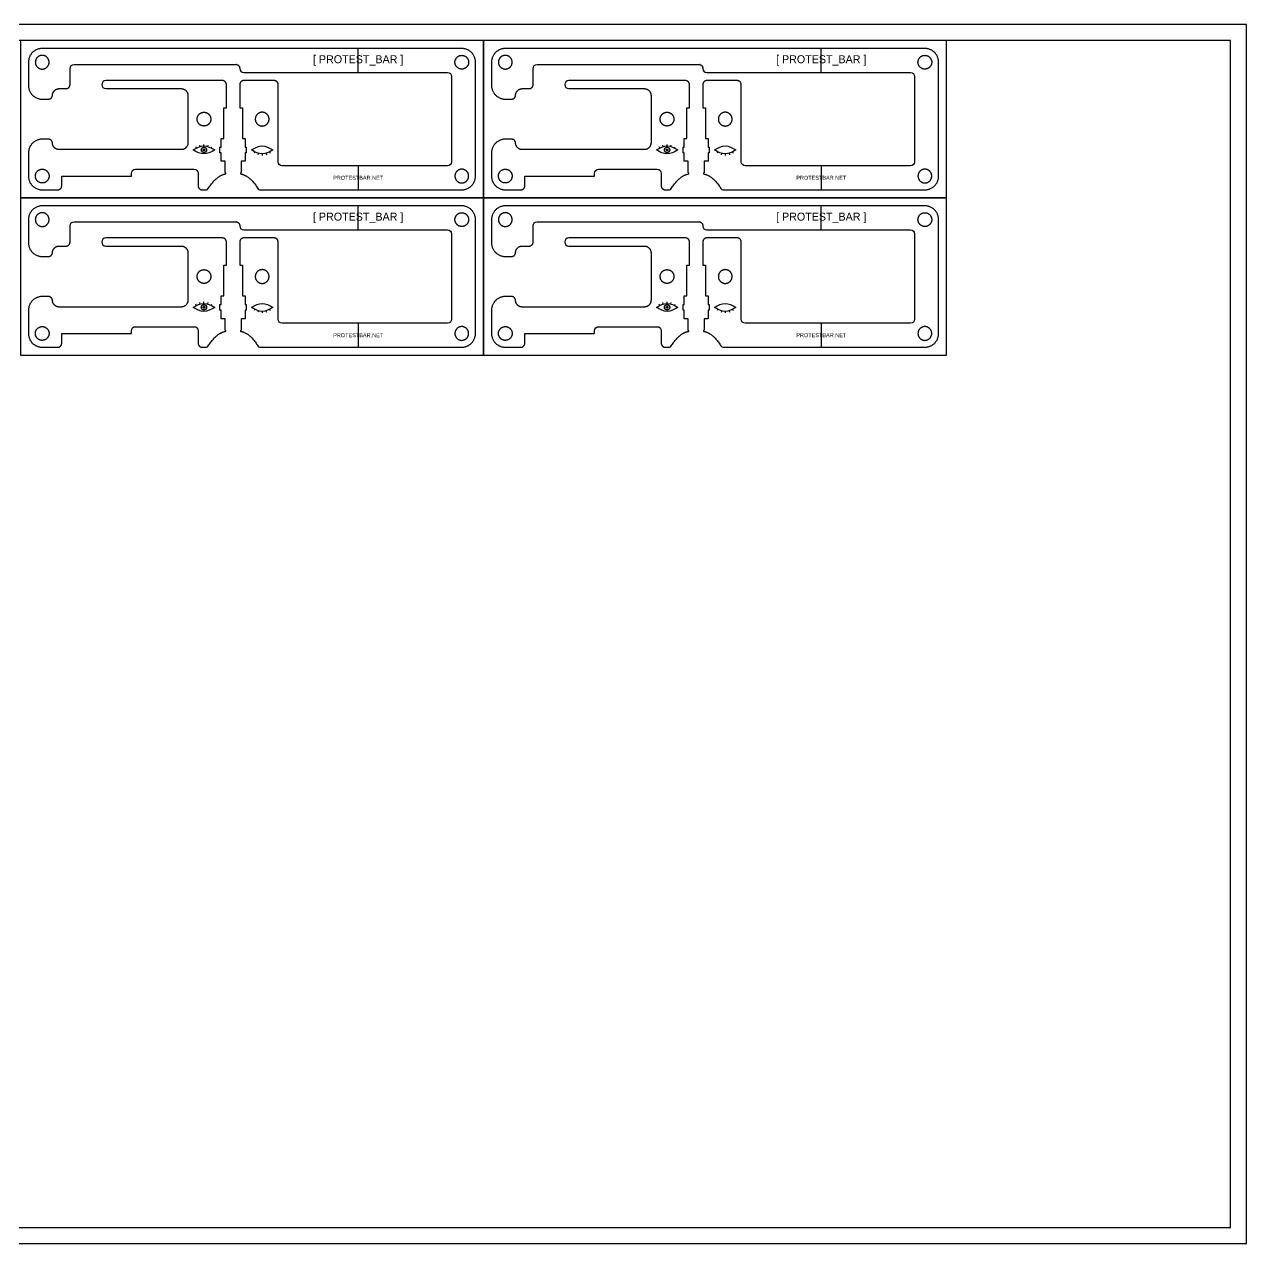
# Model space of a CAD drawing. Header units: millimetres. Extents: x 239 to 3341, y -97 to 676.
# Drawn here: x 594.2 to 1052.4, y 49.7 to 506.7 of the extents above; entities that cross this region are included whole.
import ezdxf

# ---------------------------------------------------------------- set-up
doc = ezdxf.new("R2010")
doc.units = ezdxf.units.MM
doc.layers.add('Default', color=7, linetype='Continuous')
doc.layers.add('ESP', color=7, linetype='Continuous')

msp = doc.modelspace()

# ---------------------------------------------------------------- linework, layer by layer
at = {"color": 3}
for p, q in [((658.74, 460.31), (658.47, 460.84)), ((660.06, 460.88), (659.88, 461.44)), ((661.48, 461.13), (661.48, 461.72)), ((662.89, 460.89), (663.07, 461.45)), ((664.22, 460.33), (664.48, 460.86)), ((680.57, 458.93), (680.3, 458.4)), ((681.9, 458.37), (681.71, 457.8)), ((684.72, 458.38), (684.91, 457.81)), ((686.04, 458.94), (686.31, 458.41)), ((832.38, 460.31), (832.11, 460.84)), ((833.7, 460.88), (833.51, 461.44)), ((835.11, 461.13), (835.11, 461.72)), ((836.53, 460.89), (836.71, 461.45)), ((837.85, 460.33), (838.12, 460.86)), ((854.21, 458.93), (853.94, 458.4)), ((855.53, 458.37), (855.35, 457.8)), ((858.36, 458.38), (858.54, 457.81)), ((859.68, 458.94), (859.95, 458.41)), ((683.31, 458.13), (683.31, 457.53)), ((856.94, 458.13), (856.95, 457.53)), ((658.74, 401.31), (658.47, 401.84)), ((660.06, 401.88), (659.88, 402.44)), ((661.48, 402.13), (661.48, 402.72)), ((662.89, 401.89), (663.07, 402.45)), ((664.22, 401.33), (664.48, 401.86)), ((680.57, 399.93), (680.3, 399.4)), ((681.9, 399.37), (681.71, 398.8)), ((683.31, 399.13), (683.31, 398.53)), ((684.72, 399.38), (684.91, 398.81)), ((686.04, 399.94), (686.31, 399.41)), ((832.38, 401.31), (832.11, 401.84)), ((833.7, 401.88), (833.51, 402.44)), ((835.11, 402.13), (835.11, 402.72)), ((836.53, 401.89), (836.71, 402.45)), ((837.85, 401.33), (838.12, 401.86)), ((854.21, 399.93), (853.94, 399.4)), ((855.53, 399.37), (855.35, 398.8)), ((856.94, 399.13), (856.95, 398.53)), ((858.36, 399.38), (858.54, 398.81)), ((859.68, 399.94), (859.95, 399.41))]:
    msp.add_line(p, q, dxfattribs=at)
for points in [[(657.48, 459.63), (658.81, 460.38), (661.49, 461.88), (664.16, 460.38), (665.5, 459.63)], [(665.5, 459.63), (664.16, 458.88), (661.49, 457.37), (658.81, 458.88), (657.48, 459.63)], [(679.28, 459.63), (680.62, 460.38), (683.3, 461.88), (685.97, 460.38), (687.31, 459.63)], [(687.31, 459.63), (685.97, 458.88), (683.3, 457.37), (680.62, 458.88), (679.28, 459.63)], [(831.11, 459.63), (832.45, 460.38), (835.12, 461.88), (837.8, 460.38), (839.14, 459.63)], [(839.14, 459.63), (837.8, 458.88), (835.12, 457.37), (832.45, 458.88), (831.11, 459.63)], [(852.92, 459.63), (854.26, 460.38), (856.93, 461.88), (859.61, 460.38), (860.94, 459.63)], [(860.94, 459.63), (859.61, 458.88), (856.93, 457.37), (854.26, 458.88), (852.92, 459.63)], [(657.48, 400.63), (658.81, 401.38), (661.49, 402.88), (664.16, 401.38), (665.5, 400.63)], [(665.5, 400.63), (664.16, 399.88), (661.49, 398.37), (658.81, 399.88), (657.48, 400.63)], [(679.28, 400.63), (680.62, 401.38), (683.3, 402.88), (685.97, 401.38), (687.31, 400.63)], [(687.31, 400.63), (685.97, 399.88), (683.3, 398.37), (680.62, 399.88), (679.28, 400.63)], [(831.11, 400.63), (832.45, 401.38), (835.12, 402.88), (837.8, 401.38), (839.14, 400.63)], [(839.14, 400.63), (837.8, 399.88), (835.12, 398.37), (832.45, 399.88), (831.11, 400.63)], [(852.92, 400.63), (854.26, 401.38), (856.93, 402.88), (859.61, 401.38), (860.94, 400.63)], [(860.94, 400.63), (859.61, 399.88), (856.93, 398.37), (854.26, 399.88), (852.92, 400.63)]]:
    msp.add_open_spline(points, degree=3, dxfattribs=at)
for points, knots in [([(662.49, 459.63), (662.49, 460.63), (661.49, 460.63), (660.49, 460.63), (660.49, 459.63), (660.49, 458.63), (661.49, 458.63), (662.49, 458.63), (662.49, 459.63)], [0, 0, 0, 1.570796, 1.570796, 3.141593, 3.141593, 4.712389, 4.712389, 6.283185, 6.283185, 6.283185]), ([(661.79, 459.63), (661.79, 459.93), (661.49, 459.93), (661.19, 459.93), (661.19, 459.63), (661.19, 459.33), (661.49, 459.33), (661.79, 459.33), (661.79, 459.63)], [0, 0, 0, 0.471239, 0.471239, 0.942478, 0.942478, 1.413717, 1.413717, 1.884956, 1.884956, 1.884956]), ([(836.12, 459.63), (836.12, 460.63), (835.12, 460.63), (834.12, 460.63), (834.12, 459.63), (834.12, 458.63), (835.12, 458.63), (836.12, 458.63), (836.12, 459.63)], [0, 0, 0, 1.570796, 1.570796, 3.141593, 3.141593, 4.712389, 4.712389, 6.283185, 6.283185, 6.283185]), ([(835.42, 459.63), (835.42, 459.93), (835.12, 459.93), (834.82, 459.93), (834.82, 459.63), (834.82, 459.33), (835.12, 459.33), (835.42, 459.33), (835.42, 459.63)], [0, 0, 0, 0.471239, 0.471239, 0.942478, 0.942478, 1.413717, 1.413717, 1.884956, 1.884956, 1.884956]), ([(662.49, 400.63), (662.49, 401.63), (661.49, 401.63), (660.49, 401.63), (660.49, 400.63), (660.49, 399.63), (661.49, 399.63), (662.49, 399.63), (662.49, 400.63)], [0, 0, 0, 1.570796, 1.570796, 3.141593, 3.141593, 4.712389, 4.712389, 6.283185, 6.283185, 6.283185]), ([(661.79, 400.63), (661.79, 400.93), (661.49, 400.93), (661.19, 400.93), (661.19, 400.63), (661.19, 400.33), (661.49, 400.33), (661.79, 400.33), (661.79, 400.63)], [0, 0, 0, 0.471239, 0.471239, 0.942478, 0.942478, 1.413717, 1.413717, 1.884956, 1.884956, 1.884956]), ([(836.12, 400.63), (836.12, 401.63), (835.12, 401.63), (834.12, 401.63), (834.12, 400.63), (834.12, 399.63), (835.12, 399.63), (836.12, 399.63), (836.12, 400.63)], [0, 0, 0, 1.570796, 1.570796, 3.141593, 3.141593, 4.712389, 4.712389, 6.283185, 6.283185, 6.283185]), ([(835.42, 400.63), (835.42, 400.93), (835.12, 400.93), (834.82, 400.93), (834.82, 400.63), (834.82, 400.33), (835.12, 400.33), (835.42, 400.33), (835.42, 400.63)], [0, 0, 0, 0.471239, 0.471239, 0.942478, 0.942478, 1.413717, 1.413717, 1.884956, 1.884956, 1.884956])]:
    msp.add_rational_spline(points, [1, 0.707106781187, 1, 0.707106781187, 1, 0.707106781187, 1, 0.707106781187, 1], degree=2, knots=knots, dxfattribs=at)
at = {"layer": 'Default', "color": 5}
for p, q in [((623.16, 484.14), (623.16, 484.11)), ((796.8, 484.14), (796.8, 484.11)), ((623.16, 425.14), (623.16, 425.11)), ((796.8, 425.14), (796.8, 425.11))]:
    msp.add_line(p, q, dxfattribs=at)
at = {"layer": 'Default', "color": 1}
for points in [[(598.25, 492.52), (598.25, 495.1), (600.83, 495.1), (603.41, 495.1), (603.41, 492.52), (603.41, 489.94), (600.83, 489.94), (598.25, 489.94), (598.25, 492.52)], [(760.72, 492.52), (760.72, 495.1), (758.14, 495.1), (755.57, 495.1), (755.57, 492.52), (755.57, 489.94), (758.14, 489.94), (760.72, 489.94), (760.72, 492.52)], [(771.88, 492.52), (771.88, 495.1), (774.46, 495.1), (777.04, 495.1), (777.04, 492.52), (777.04, 489.94), (774.46, 489.94), (771.88, 489.94), (771.88, 492.52)], [(934.36, 492.52), (934.36, 495.1), (931.78, 495.1), (929.2, 495.1), (929.2, 492.52), (929.2, 489.94), (931.78, 489.94), (934.36, 489.94), (934.36, 492.52)], [(658.9, 471.18), (658.9, 468.6), (661.48, 468.6), (664.06, 468.6), (664.06, 471.18), (664.06, 473.76), (661.48, 473.76), (658.9, 473.76), (658.9, 471.18)], [(685.88, 471.18), (685.88, 468.6), (683.3, 468.6), (680.72, 468.6), (680.72, 471.18), (680.72, 473.76), (683.3, 473.76), (685.88, 473.76), (685.88, 471.18)], [(832.53, 471.18), (832.53, 468.6), (835.11, 468.6), (837.69, 468.6), (837.69, 471.18), (837.69, 473.76), (835.11, 473.76), (832.53, 473.76), (832.53, 471.18)], [(859.51, 471.18), (859.51, 468.6), (856.93, 468.6), (854.35, 468.6), (854.35, 471.18), (854.35, 473.76), (856.93, 473.76), (859.51, 473.76), (859.51, 471.18)], [(598.25, 449.84), (598.25, 447.26), (600.83, 447.26), (603.41, 447.26), (603.41, 449.84), (603.41, 452.42), (600.83, 452.42), (598.25, 452.42), (598.25, 449.84)], [(760.72, 449.84), (760.72, 447.26), (758.14, 447.26), (755.57, 447.26), (755.57, 449.84), (755.57, 452.42), (758.14, 452.42), (760.72, 452.42), (760.72, 449.84)], [(771.88, 449.84), (771.88, 447.26), (774.46, 447.26), (777.04, 447.26), (777.04, 449.84), (777.04, 452.42), (774.46, 452.42), (771.88, 452.42), (771.88, 449.84)], [(934.36, 449.84), (934.36, 447.26), (931.78, 447.26), (929.2, 447.26), (929.2, 449.84), (929.2, 452.42), (931.78, 452.42), (934.36, 452.42), (934.36, 449.84)], [(598.25, 433.52), (598.25, 436.1), (600.83, 436.1), (603.41, 436.1), (603.41, 433.52), (603.41, 430.94), (600.83, 430.94), (598.25, 430.94), (598.25, 433.52)], [(760.72, 433.52), (760.72, 436.1), (758.14, 436.1), (755.57, 436.1), (755.57, 433.52), (755.57, 430.94), (758.14, 430.94), (760.72, 430.94), (760.72, 433.52)], [(771.88, 433.52), (771.88, 436.1), (774.46, 436.1), (777.04, 436.1), (777.04, 433.52), (777.04, 430.94), (774.46, 430.94), (771.88, 430.94), (771.88, 433.52)], [(934.36, 433.52), (934.36, 436.1), (931.78, 436.1), (929.2, 436.1), (929.2, 433.52), (929.2, 430.94), (931.78, 430.94), (934.36, 430.94), (934.36, 433.52)], [(658.9, 412.18), (658.9, 409.6), (661.48, 409.6), (664.06, 409.6), (664.06, 412.18), (664.06, 414.76), (661.48, 414.76), (658.9, 414.76), (658.9, 412.18)], [(685.88, 412.18), (685.88, 409.6), (683.3, 409.6), (680.72, 409.6), (680.72, 412.18), (680.72, 414.76), (683.3, 414.76), (685.88, 414.76), (685.88, 412.18)], [(832.53, 412.18), (832.53, 409.6), (835.11, 409.6), (837.69, 409.6), (837.69, 412.18), (837.69, 414.76), (835.11, 414.76), (832.53, 414.76), (832.53, 412.18)], [(859.51, 412.18), (859.51, 409.6), (856.93, 409.6), (854.35, 409.6), (854.35, 412.18), (854.35, 414.76), (856.93, 414.76), (859.51, 414.76), (859.51, 412.18)], [(598.25, 390.84), (598.25, 388.26), (600.83, 388.26), (603.41, 388.26), (603.41, 390.84), (603.41, 393.42), (600.83, 393.42), (598.25, 393.42), (598.25, 390.84)], [(760.72, 390.84), (760.72, 388.26), (758.14, 388.26), (755.57, 388.26), (755.57, 390.84), (755.57, 393.42), (758.14, 393.42), (760.72, 393.42), (760.72, 390.84)], [(771.88, 390.84), (771.88, 388.26), (774.46, 388.26), (777.04, 388.26), (777.04, 390.84), (777.04, 393.42), (774.46, 393.42), (771.88, 393.42), (771.88, 390.84)], [(934.36, 390.84), (934.36, 388.26), (931.78, 388.26), (929.2, 388.26), (929.2, 390.84), (929.2, 393.42), (931.78, 393.42), (934.36, 393.42), (934.36, 390.84)]]:
    msp.add_rational_spline(points, [1, 0.707106781187, 1, 0.707106781187, 1, 0.707106781187, 1, 0.707106781187, 1], degree=2, knots=[0, 0, 0, 4.052164, 4.052164, 8.104327, 8.104327, 12.156491, 12.156491, 16.208655, 16.208655, 16.208655], dxfattribs=at)
at = {"layer": 'ESP'}
for p, q in [((719.3, 488.68), (719.3, 497.68)), ((892.94, 488.68), (892.94, 497.68)), ((719.3, 453.68), (719.3, 444.68)), ((892.94, 453.68), (892.94, 444.68)), ((719.3, 429.68), (719.3, 438.68)), ((892.94, 429.68), (892.94, 438.68)), ((719.3, 394.68), (719.3, 385.68)), ((892.94, 394.68), (892.94, 385.68))]:
    msp.add_line(p, q, dxfattribs=at)
at = {"layer": 'ESP', "color": 5}
for p, q in [((595.67, 492.52), (595.67, 483.84)), ((763.3, 449.84), (763.3, 492.52)), ((769.3, 492.52), (769.3, 483.84)), ((936.94, 449.84), (936.94, 492.52)), ((687.8, 485.64), (676.39, 485.64)), ((861.44, 485.64), (850.02, 485.64)), ((600.83, 478.68), (603.17, 478.68)), ((655.47, 480.07), (655.47, 462.29)), ((774.46, 478.68), (776.81, 478.68)), ((829.1, 480.07), (829.1, 462.29)), ((603.17, 463.68), (600.83, 463.68)), ((776.81, 463.68), (774.46, 463.68)), ((595.67, 458.52), (595.67, 449.84)), ((652.93, 459.75), (607.21, 459.75)), ((769.3, 458.52), (769.3, 449.84)), ((826.56, 459.75), (780.84, 459.75)), ((600.83, 444.68), (606.65, 444.68)), ((660.8, 444.68), (661.47, 444.68)), ((774.46, 444.68), (780.29, 444.68)), ((834.44, 444.68), (835.1, 444.68)), ((595.67, 433.52), (595.67, 424.84)), ((763.3, 390.84), (763.3, 433.52)), ((769.3, 433.52), (769.3, 424.84)), ((936.94, 390.84), (936.94, 433.52)), ((687.8, 426.64), (676.39, 426.64)), ((861.44, 426.64), (850.02, 426.64)), ((600.83, 419.68), (603.17, 419.68)), ((655.47, 421.07), (655.47, 403.29)), ((774.46, 419.68), (776.81, 419.68)), ((829.1, 421.07), (829.1, 403.29)), ((603.17, 404.68), (600.83, 404.68)), ((776.81, 404.68), (774.46, 404.68)), ((595.67, 399.52), (595.67, 390.84)), ((652.93, 400.75), (607.21, 400.75)), ((769.3, 399.52), (769.3, 390.84)), ((826.56, 400.75), (780.84, 400.75)), ((600.83, 385.68), (606.65, 385.68)), ((660.8, 385.68), (661.47, 385.68)), ((774.46, 385.68), (780.29, 385.68)), ((834.44, 385.68), (835.1, 385.68))]:
    msp.add_line(p, q, dxfattribs=at)
at = {"layer": 'ESP', "color": 7}
for points in [[(239.4, 49.68), (1052.4, 49.68), (1052.4, 506.68), (239.4, 506.68)], [(245.4, 55.68), (1046.4, 55.68), (1046.4, 500.68), (245.4, 500.68)]]:
    msp.add_lwpolyline(points, close=True, dxfattribs=at)
at = {"layer": 'ESP'}
for points in [[(592.67, 441.68), (766.3, 441.68), (766.3, 500.68), (592.67, 500.68)], [(766.3, 441.68), (939.94, 441.68), (939.94, 500.68), (766.3, 500.68)], [(592.67, 382.68), (766.3, 382.68), (766.3, 441.68), (592.67, 441.68)], [(766.3, 382.68), (939.94, 382.68), (939.94, 441.68), (766.3, 441.68)]]:
    msp.add_lwpolyline(points, close=True, dxfattribs=at)
at = {"layer": 'ESP', "color": 5}
for points in [[(758.14, 497.68), (719.3, 497.68), (600.83, 497.68)], [(931.78, 497.68), (892.94, 497.68), (774.46, 497.68)], [(611.26, 484.11), (611.26, 487.18), (611.26, 490.21)], [(676.39, 488.68), (689.3, 488.68), (719.3, 488.68), (752.8, 488.68)], [(754.3, 487.18), (754.3, 455.18)], [(784.9, 484.11), (784.9, 487.18), (784.9, 490.21)], [(850.02, 488.68), (862.94, 488.68), (892.94, 488.68), (926.44, 488.68)], [(927.94, 487.18), (927.94, 455.18)], [(669.64, 450.66), (669.64, 450.87), (669.39, 451.13), (669.39, 455.37), (667.89, 455.37), (667.89, 458.61), (667.48, 458.61), (667.48, 460.64), (667.89, 460.64), (667.89, 463.98), (668.89, 463.98), (668.89, 475.47), (669.89, 475.47), (669.89, 484.14)], [(674.89, 484.14), (674.89, 475.47), (675.89, 475.47), (675.89, 463.98), (676.88, 463.98), (676.88, 460.64), (677.29, 460.64), (677.29, 458.61), (676.88, 458.61), (676.88, 455.37), (675.38, 455.37), (675.38, 451.13), (675.13, 450.87), (675.13, 450.66)], [(689.3, 455.18), (689.3, 484.14)], [(843.28, 450.66), (843.28, 450.87), (843.02, 451.13), (843.02, 455.37), (841.53, 455.37), (841.53, 458.61), (841.12, 458.61), (841.12, 460.64), (841.53, 460.64), (841.53, 463.98), (842.52, 463.98), (842.52, 475.47), (843.52, 475.47), (843.52, 484.14)], [(848.52, 484.14), (848.52, 475.47), (849.52, 475.47), (849.52, 463.98), (850.52, 463.98), (850.52, 460.64), (850.92, 460.64), (850.92, 458.61), (850.52, 458.61), (850.52, 455.37), (849.02, 455.37), (849.02, 451.13), (848.76, 450.87), (848.76, 450.66)], [(862.94, 455.18), (862.94, 484.14)], [(752.8, 453.68), (719.3, 453.68), (690.8, 453.68)], [(926.44, 453.68), (892.94, 453.68), (864.44, 453.68)], [(608.15, 446.18), (608.15, 446.59), (608.15, 449.84), (634.3, 449.84), (634.3, 450.88)], [(635.8, 452.38), (657.8, 452.38)], [(659.3, 450.88), (659.3, 449.84), (659.3, 446.99), (659.3, 446.18)], [(781.79, 446.18), (781.79, 446.59), (781.79, 449.84), (807.94, 449.84), (807.94, 450.88)], [(809.44, 452.38), (831.44, 452.38)], [(832.94, 450.88), (832.94, 449.84), (832.94, 446.99), (832.94, 446.18)], [(683.3, 444.68), (719.3, 444.68), (758.14, 444.68)], [(856.94, 444.68), (892.94, 444.68), (931.78, 444.68)], [(758.14, 438.68), (719.3, 438.68), (600.83, 438.68)], [(931.78, 438.68), (892.94, 438.68), (774.46, 438.68)], [(611.26, 425.11), (611.26, 428.18), (611.26, 431.21)], [(784.9, 425.11), (784.9, 428.18), (784.9, 431.21)], [(676.39, 429.68), (689.3, 429.68), (719.3, 429.68), (752.8, 429.68)], [(754.3, 428.18), (754.3, 396.18)], [(850.02, 429.68), (862.94, 429.68), (892.94, 429.68), (926.44, 429.68)], [(927.94, 428.18), (927.94, 396.18)], [(669.64, 391.66), (669.64, 391.87), (669.39, 392.13), (669.39, 396.37), (667.89, 396.37), (667.89, 399.61), (667.48, 399.61), (667.48, 401.64), (667.89, 401.64), (667.89, 404.98), (668.89, 404.98), (668.89, 416.47), (669.89, 416.47), (669.89, 425.14)], [(674.89, 425.14), (674.89, 416.47), (675.89, 416.47), (675.89, 404.98), (676.88, 404.98), (676.88, 401.64), (677.29, 401.64), (677.29, 399.61), (676.88, 399.61), (676.88, 396.37), (675.38, 396.37), (675.38, 392.13), (675.13, 391.87), (675.13, 391.66)], [(689.3, 396.18), (689.3, 425.14)], [(843.28, 391.66), (843.28, 391.87), (843.02, 392.13), (843.02, 396.37), (841.53, 396.37), (841.53, 399.61), (841.12, 399.61), (841.12, 401.64), (841.53, 401.64), (841.53, 404.98), (842.52, 404.98), (842.52, 416.47), (843.52, 416.47), (843.52, 425.14)], [(848.52, 425.14), (848.52, 416.47), (849.52, 416.47), (849.52, 404.98), (850.52, 404.98), (850.52, 401.64), (850.92, 401.64), (850.92, 399.61), (850.52, 399.61), (850.52, 396.37), (849.02, 396.37), (849.02, 392.13), (848.76, 391.87), (848.76, 391.66)], [(862.94, 396.18), (862.94, 425.14)], [(752.8, 394.68), (719.3, 394.68), (690.8, 394.68)], [(926.44, 394.68), (892.94, 394.68), (864.44, 394.68)], [(608.15, 387.18), (608.15, 387.59), (608.15, 390.84), (634.3, 390.84), (634.3, 391.88)], [(635.8, 393.38), (657.8, 393.38)], [(659.3, 391.88), (659.3, 390.84), (659.3, 387.99), (659.3, 387.18)], [(781.79, 387.18), (781.79, 387.59), (781.79, 390.84), (807.94, 390.84), (807.94, 391.88)], [(809.44, 393.38), (831.44, 393.38)], [(832.94, 391.88), (832.94, 390.84), (832.94, 387.99), (832.94, 387.18)], [(683.3, 385.68), (719.3, 385.68), (758.14, 385.68)], [(856.94, 385.68), (892.94, 385.68), (931.78, 385.68)]]:
    msp.add_lwpolyline(points, dxfattribs=at)
for points in [[(674.89, 490.18), (674.89, 490.21)], [(848.52, 490.18), (848.52, 490.21)], [(674.89, 431.18), (674.89, 431.21)], [(848.52, 431.18), (848.52, 431.21)]]:
    msp.add_lwpolyline(points, close=True, dxfattribs=at)
at = {"layer": 'ESP', "color": 5, "extrusion": (0, 0, -1)}
for centre, start, end in [((-612.76, 490.21), 360, 90), ((-786.4, 490.21), 360, 90), ((-752.8, 487.18), 90, 180), ((-926.44, 487.18), 90, 180), ((-690.8, 455.18), 270, 0), ((-752.8, 455.18), 180, 270), ((-864.44, 455.18), 270, 0), ((-926.44, 455.18), 180, 270), ((-635.8, 450.88), 0, 90), ((-657.8, 450.88), 90, 180), ((-809.44, 450.88), 0, 90), ((-831.44, 450.88), 90, 180), ((-612.76, 431.21), 360, 90), ((-786.4, 431.21), 360, 90), ((-752.8, 428.18), 90, 180), ((-926.44, 428.18), 90, 180), ((-690.8, 396.18), 270, 0), ((-752.8, 396.18), 180, 270), ((-864.44, 396.18), 270, 0), ((-926.44, 396.18), 180, 270), ((-635.8, 391.88), 0, 90), ((-657.8, 391.88), 90, 180), ((-809.44, 391.88), 0, 90), ((-831.44, 391.88), 90, 180)]:
    msp.add_arc(centre, 1.5, start, end, dxfattribs=at)
at = {"layer": 'ESP', "color": 5}
for centre, radius, start, end in [((676.39, 490.18), 1.5, 180, 270), ((850.02, 490.18), 1.5, 180, 270), ((624.66, 484.13), 1.52, 90, 270), ((798.3, 484.13), 1.52, 90, 270), ((661.47, 455.13), 10.45, 270, 275.0479), ((662.31, 445.63), 0.914, 275.0479, 328.5465), ((682.47, 445.63), 0.914, 211.4535, 264.953), ((683.3, 455.13), 10.45, 264.953, 270), ((835.1, 455.13), 10.45, 270, 275.0479), ((835.94, 445.63), 0.914, 275.0479, 328.5465), ((856.1, 445.63), 0.914, 211.4535, 264.953), ((856.94, 455.13), 10.45, 264.953, 270), ((676.39, 431.18), 1.5, 180, 270), ((850.02, 431.18), 1.5, 180, 270), ((624.66, 425.13), 1.52, 90, 270), ((798.3, 425.13), 1.52, 90, 270), ((661.47, 396.13), 10.45, 270, 275.0479), ((662.31, 386.63), 0.914, 275.0479, 328.5465), ((682.47, 386.63), 0.914, 211.4535, 264.953), ((683.3, 396.13), 10.45, 264.953, 270), ((835.1, 396.13), 10.45, 270, 275.0479), ((835.94, 386.63), 0.914, 275.0479, 328.5465), ((856.1, 386.63), 0.914, 211.4535, 264.953), ((856.94, 396.13), 10.45, 264.953, 270)]:
    msp.add_arc(centre, radius, start, end, dxfattribs=at)
for points, weights in [([(600.83, 497.68), (595.67, 497.68), (595.67, 492.52)], [1, 0.707106781187, 1]), ([(763.3, 492.52), (763.3, 497.68), (758.14, 497.68)], [1, 0.707106781187, 1]), ([(774.46, 497.68), (769.3, 497.68), (769.3, 492.52)], [1, 0.707106781187, 1]), ([(936.94, 492.52), (936.94, 497.68), (931.78, 497.68)], [1, 0.707106781187, 1]), ([(595.67, 483.84), (595.67, 478.68), (600.83, 478.68)], [1, 0.707106781186, 1]), ([(604.67, 480.14), (604.74, 482.61), (607.21, 482.61)], [1, 0.716668585461, 1]), ([(609.76, 482.61), (611.26, 482.61), (611.26, 484.11)], [1, 0.707106781187, 1]), ([(652.93, 482.61), (655.47, 482.61), (655.47, 480.07)], [1.00000237525, 0.707108460738, 1.00000237525]), ([(669.89, 484.14), (669.89, 485.64), (668.39, 485.64)], [1.00000237525, 0.707108460738, 1.00000237525]), ([(676.39, 485.64), (674.89, 485.64), (674.89, 484.14)], [1, 0.707106781186, 1]), ([(689.3, 484.14), (689.3, 485.64), (687.8, 485.64)], [1, 0.707106781186, 1]), ([(769.3, 483.84), (769.3, 478.68), (774.46, 478.68)], [1, 0.707106781186, 1]), ([(778.31, 480.14), (778.37, 482.61), (780.84, 482.61)], [1, 0.716668585461, 1]), ([(783.4, 482.61), (784.9, 482.61), (784.9, 484.11)], [1, 0.707106781187, 1]), ([(826.56, 482.61), (829.1, 482.61), (829.1, 480.07)], [1.00000237525, 0.707108460738, 1.00000237525]), ([(843.52, 484.14), (843.52, 485.64), (842.02, 485.64)], [1.00000237525, 0.707108460738, 1.00000237525]), ([(850.02, 485.64), (848.52, 485.64), (848.52, 484.14)], [1, 0.707106781186, 1]), ([(862.94, 484.14), (862.94, 485.64), (861.44, 485.64)], [1, 0.707106781186, 1]), ([(603.17, 478.68), (604.63, 478.68), (604.67, 480.14)], [1, 0.716668585461, 1]), ([(776.81, 478.68), (778.27, 478.68), (778.31, 480.14)], [1, 0.716668585461, 1]), ([(600.83, 463.68), (595.67, 463.68), (595.67, 458.52)], [1.00000237525, 0.707108460739, 1.00000237525]), ([(604.67, 462.22), (604.63, 463.68), (603.17, 463.68)], [1.00000237525, 0.716670287724, 1.00000237525]), ([(774.46, 463.68), (769.3, 463.68), (769.3, 458.52)], [1.00000237525, 0.707108460739, 1.00000237525]), ([(778.31, 462.22), (778.27, 463.68), (776.81, 463.68)], [1.00000237525, 0.716670287724, 1.00000237525]), ([(607.21, 459.75), (604.74, 459.75), (604.67, 462.22)], [1.00000237525, 0.716670287724, 1.00000237525]), ([(655.47, 462.29), (655.47, 459.75), (652.93, 459.75)], [1.00000237525, 0.707108460738, 1.00000237525]), ([(780.84, 459.75), (778.37, 459.75), (778.31, 462.22)], [1.00000237525, 0.716670287724, 1.00000237525]), ([(829.1, 462.29), (829.1, 459.75), (826.56, 459.75)], [1.00000237525, 0.707108460738, 1.00000237525]), ([(595.67, 449.84), (595.67, 444.68), (600.83, 444.68)], [1.00000237525, 0.707108460738, 1.00000237525]), ([(663.09, 445.15), (666.11, 450.08), (669.64, 450.66)], [1.00000237525, 0.979066609271, 1.00000237525]), ([(675.13, 450.66), (678.67, 450.08), (681.69, 445.15)], [1, 0.979064273689, 1]), ([(758.14, 444.68), (763.3, 444.68), (763.3, 449.84)], [1, 0.707106781187, 1]), ([(769.3, 449.84), (769.3, 444.68), (774.46, 444.68)], [1.00000237525, 0.707108460738, 1.00000237525]), ([(836.72, 445.15), (839.74, 450.08), (843.28, 450.66)], [1.00000237525, 0.979066609271, 1.00000237525]), ([(848.76, 450.66), (852.3, 450.08), (855.32, 445.15)], [1, 0.979064273689, 1]), ([(931.78, 444.68), (936.94, 444.68), (936.94, 449.84)], [1, 0.707106781187, 1]), ([(606.65, 444.68), (608.15, 444.68), (608.15, 446.18)], [1.00000237525, 0.707108460738, 1.00000237525]), ([(659.3, 446.18), (659.3, 444.68), (660.8, 444.68)], [1, 0.707106781187, 1]), ([(780.29, 444.68), (781.79, 444.68), (781.79, 446.18)], [1.00000237525, 0.707108460738, 1.00000237525]), ([(832.94, 446.18), (832.94, 444.68), (834.44, 444.68)], [1, 0.707106781187, 1]), ([(600.83, 438.68), (595.67, 438.68), (595.67, 433.52)], [1, 0.707106781187, 1]), ([(763.3, 433.52), (763.3, 438.68), (758.14, 438.68)], [1, 0.707106781187, 1]), ([(774.46, 438.68), (769.3, 438.68), (769.3, 433.52)], [1, 0.707106781187, 1]), ([(936.94, 433.52), (936.94, 438.68), (931.78, 438.68)], [1, 0.707106781187, 1]), ([(669.89, 425.14), (669.89, 426.64), (668.39, 426.64)], [1.00000237525, 0.707108460738, 1.00000237525]), ([(676.39, 426.64), (674.89, 426.64), (674.89, 425.14)], [1, 0.707106781186, 1]), ([(689.3, 425.14), (689.3, 426.64), (687.8, 426.64)], [1, 0.707106781186, 1]), ([(843.52, 425.14), (843.52, 426.64), (842.02, 426.64)], [1.00000237525, 0.707108460738, 1.00000237525]), ([(850.02, 426.64), (848.52, 426.64), (848.52, 425.14)], [1, 0.707106781186, 1]), ([(862.94, 425.14), (862.94, 426.64), (861.44, 426.64)], [1, 0.707106781186, 1]), ([(595.67, 424.84), (595.67, 419.68), (600.83, 419.68)], [1, 0.707106781186, 1]), ([(604.67, 421.14), (604.74, 423.61), (607.21, 423.61)], [1, 0.716668585461, 1]), ([(609.76, 423.61), (611.26, 423.61), (611.26, 425.11)], [1, 0.707106781187, 1]), ([(652.93, 423.61), (655.47, 423.61), (655.47, 421.07)], [1.00000237525, 0.707108460738, 1.00000237525]), ([(769.3, 424.84), (769.3, 419.68), (774.46, 419.68)], [1, 0.707106781186, 1]), ([(778.31, 421.14), (778.37, 423.61), (780.84, 423.61)], [1, 0.716668585461, 1]), ([(783.4, 423.61), (784.9, 423.61), (784.9, 425.11)], [1, 0.707106781187, 1]), ([(826.56, 423.61), (829.1, 423.61), (829.1, 421.07)], [1.00000237525, 0.707108460738, 1.00000237525]), ([(603.17, 419.68), (604.63, 419.68), (604.67, 421.14)], [1, 0.716668585461, 1]), ([(776.81, 419.68), (778.27, 419.68), (778.31, 421.14)], [1, 0.716668585461, 1]), ([(600.83, 404.68), (595.67, 404.68), (595.67, 399.52)], [1.00000237525, 0.707108460739, 1.00000237525]), ([(604.67, 403.22), (604.63, 404.68), (603.17, 404.68)], [1.00000237525, 0.716670287724, 1.00000237525]), ([(655.47, 403.29), (655.47, 400.75), (652.93, 400.75)], [1.00000237525, 0.707108460738, 1.00000237525]), ([(774.46, 404.68), (769.3, 404.68), (769.3, 399.52)], [1.00000237525, 0.707108460739, 1.00000237525]), ([(778.31, 403.22), (778.27, 404.68), (776.81, 404.68)], [1.00000237525, 0.716670287724, 1.00000237525]), ([(829.1, 403.29), (829.1, 400.75), (826.56, 400.75)], [1.00000237525, 0.707108460738, 1.00000237525]), ([(607.21, 400.75), (604.74, 400.75), (604.67, 403.22)], [1.00000237525, 0.716670287724, 1.00000237525]), ([(780.84, 400.75), (778.37, 400.75), (778.31, 403.22)], [1.00000237525, 0.716670287724, 1.00000237525]), ([(595.67, 390.84), (595.67, 385.68), (600.83, 385.68)], [1.00000237525, 0.707108460738, 1.00000237525]), ([(663.09, 386.15), (666.11, 391.08), (669.64, 391.66)], [1.00000237525, 0.979066609271, 1.00000237525]), ([(675.13, 391.66), (678.67, 391.08), (681.69, 386.15)], [1, 0.979064273689, 1]), ([(758.14, 385.68), (763.3, 385.68), (763.3, 390.84)], [1, 0.707106781187, 1]), ([(769.3, 390.84), (769.3, 385.68), (774.46, 385.68)], [1.00000237525, 0.707108460738, 1.00000237525]), ([(836.72, 386.15), (839.74, 391.08), (843.28, 391.66)], [1.00000237525, 0.979066609271, 1.00000237525]), ([(848.76, 391.66), (852.3, 391.08), (855.32, 386.15)], [1, 0.979064273689, 1]), ([(931.78, 385.68), (936.94, 385.68), (936.94, 390.84)], [1, 0.707106781187, 1]), ([(606.65, 385.68), (608.15, 385.68), (608.15, 387.18)], [1.00000237525, 0.707108460738, 1.00000237525]), ([(659.3, 387.18), (659.3, 385.68), (660.8, 385.68)], [1, 0.707106781187, 1]), ([(780.29, 385.68), (781.79, 385.68), (781.79, 387.18)], [1.00000237525, 0.707108460738, 1.00000237525]), ([(832.94, 387.18), (832.94, 385.68), (834.44, 385.68)], [1, 0.707106781187, 1])]:
    msp.add_rational_spline(points, weights, degree=2, dxfattribs=at)
for points in [[(612.76, 491.71), (643.08, 491.71), (673.39, 491.71), (674.01, 491.71), (674.45, 491.27), (674.89, 490.83), (674.89, 490.21)], [(786.4, 491.71), (816.71, 491.71), (847.02, 491.71), (847.64, 491.71), (848.08, 491.27), (848.52, 490.83), (848.52, 490.21)], [(612.76, 432.71), (643.08, 432.71), (673.39, 432.71), (674.01, 432.71), (674.45, 432.27), (674.89, 431.83), (674.89, 431.21)], [(786.4, 432.71), (816.71, 432.71), (847.02, 432.71), (847.64, 432.71), (848.08, 432.27), (848.52, 431.83), (848.52, 431.21)]]:
    msp.add_rational_spline(points, [1, 1, 1, 0.923879532511, 1, 0.923879532511, 1], degree=2, knots=[0, 0, 0, 1, 1, 1.785398, 1.785398, 2.570796, 2.570796, 2.570796], dxfattribs=at)
for points in [[(607.21, 482.61), (608.59, 482.61), (609.76, 482.61)], [(624.66, 482.61), (636.95, 482.61), (652.93, 482.61)], [(780.84, 482.61), (782.22, 482.61), (783.4, 482.61)], [(798.3, 482.61), (810.58, 482.61), (826.56, 482.61)], [(607.21, 423.61), (608.59, 423.61), (609.76, 423.61)], [(624.66, 423.61), (636.95, 423.61), (652.93, 423.61)], [(780.84, 423.61), (782.22, 423.61), (783.4, 423.61)], [(798.3, 423.61), (810.58, 423.61), (826.56, 423.61)]]:
    msp.add_open_spline(points, degree=2, dxfattribs=at)
for points in [[(668.39, 485.64), (664.93, 485.64), (661.47, 485.64), (641.22, 485.64), (624.66, 485.64)], [(842.02, 485.64), (838.56, 485.64), (835.1, 485.64), (814.85, 485.64), (798.3, 485.64)], [(668.39, 426.64), (664.93, 426.64), (661.47, 426.64), (641.22, 426.64), (624.66, 426.64)], [(842.02, 426.64), (838.56, 426.64), (835.1, 426.64), (814.85, 426.64), (798.3, 426.64)]]:
    msp.add_open_spline(points, degree=2, knots=[306.178859, 306.178859, 306.178859, 313.096285, 313.096285, 353.601285, 353.601285, 353.601285], dxfattribs=at)

# ---------------------------------------------------------------- texts
at = {"layer": 'ESP', "attachment_point": 5}
for s, width, heights, insert, char_height in [('\\pxqc;{\\C3;[ PROTEST_BAR ]}', 56.4232, [22.85], (719.3, 493.18), 3), ('\\pxqc;{\\C3;[ PROTEST_BAR ]}', 56.4232, [22.85], (892.94, 493.18), 3), ('\\pxqc;{\\C3;PROTESTBAR.NET}', 65, [0], (719.3, 449.18), 1.5), ('\\pxqc;{\\C3;PROTESTBAR.NET}', 65, [0], (892.94, 449.18), 1.5), ('\\pxqc;{\\C3;[ PROTEST_BAR ]}', 56.4232, [22.85], (719.3, 434.18), 3), ('\\pxqc;{\\C3;[ PROTEST_BAR ]}', 56.4232, [22.85], (892.94, 434.18), 3), ('\\pxqc;{\\C3;PROTESTBAR.NET}', 65, [0], (719.3, 390.18), 1.5), ('\\pxqc;{\\C3;PROTESTBAR.NET}', 65, [0], (892.94, 390.18), 1.5)]:
    msp.add_mtext_dynamic_manual_height_columns(s, width=width, gutter_width=1, heights=heights, dxfattribs=dict(at, insert=insert, char_height=char_height))

doc.saveas('drawing.dxf')
